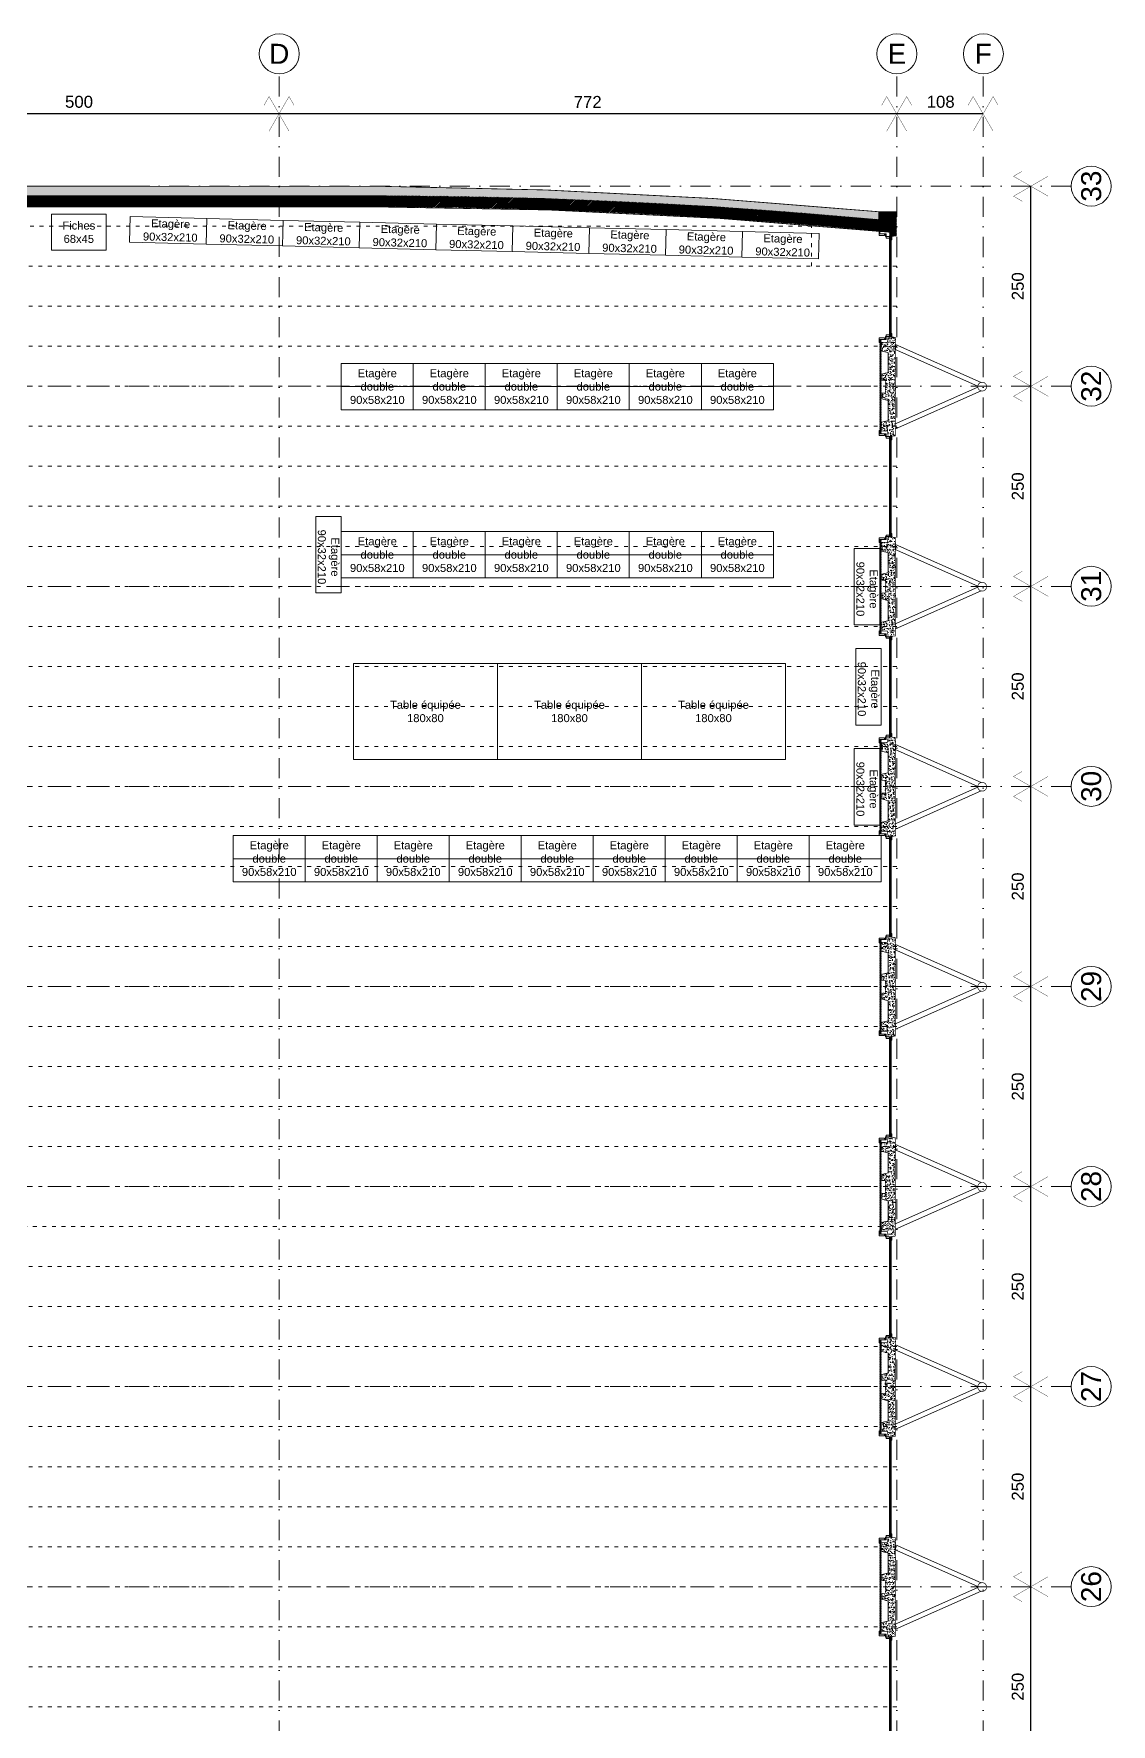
# Model space of a CAD drawing. Header units: millimetres. Extents: x 0 to 111176, y 95213 to 141729.
# Drawn here: x 56942 to 58288, y 130314 to 132427 of the extents above; entities that cross this region are included whole.
import ezdxf
from ezdxf.enums import TextEntityAlignment as Align

# ---------------------------------------------------------------- set-up
doc = ezdxf.new("R2010")
doc.units = ezdxf.units.MM
for name, pattern in [('ACAD_ISO03W100', [30, 12, -18]), ('CONTINU', [0]), ('TIRETPT2', [0.5, 0.25, -0.125, 0, -0.125])]:
    doc.linetypes.add(name, pattern=pattern)
doc.layers.get('Defpoints').update_dxf_attribs({"lineweight": 9})
doc.layers.add('CDP', color=7, linetype='Continuous', lineweight=9, true_color=0x364259)
doc.layers.add('STR_BOLLARD', color=7, linetype='Continuous', lineweight=9, true_color=0x1c1c1c)
for name, color, linetype, lineweight in [('MEN_Ext', 115, 'Continuous', 9), ('MOB', 37, 'Continuous', 9), ('STR_BOLLARD_Axes', 252, 'Continuous', 9), ('STR_BOLLARD_projeté', 251, 'Continuous', 9)]:
    doc.layers.add(name, color=color, linetype=linetype, lineweight=lineweight)
doc.styles.add('Arial', font='arial.ttf')
doc.styles.add('Arial-15', font='arial.ttf', dxfattribs={"height": 15})
doc.styles.add('Arial-20', font='arial.ttf', dxfattribs={"height": 20})
doc.dimstyles.new('Cote-15', dxfattribs={"dimtxt": 15, "dimasz": 15, "dimexe": 1.25, "dimexo": 0.625, "dimgap": 7.5, "dimtad": 1, "dimdec": 0, "dimrnd": 0.025, "dimtxsty": 'Arial-15', "dimblk": 'ARCHTICK', "dimcen": 2.5, "dimse1": 1, "dimse2": 1, "dimazin": 0, "dimtfac": 1, "dimtmove": 1, "dimatfit": 3, "dimfxl": 1, "dimarcsym": 0})

# ---------------------------------------------------------------- blocks, each defined once
blk = doc.blocks.new('Fenetres Ext')
for points in [[(14.09999999846332, 3.400000005214679), (14.09999999846332, 4.400000005214679), (18.09999999846332, 4.400000005214679), (18.09999999846332, 3.400000005214679)], [(14.09999999846332, 1.400000005214679), (139.0999999735504, 1.400000005214679), (139.0999999735504, 3.400000005214679), (14.09999999846332, 3.400000005214679), (14.09999999846332, 1.400000005214679)], [(14.09999999846332, -2.599999994785321), (16.09999999846332, -2.599999994785321), (16.09999999846332, 1.400000005214679), (14.09999999846332, 1.400000005214679)], [(139.0999999735504, 3.400000005214679), (139.0999999735504, 4.400000005214679), (135.0999999735504, 4.400000005214679), (135.0999999735504, 3.400000005214679)], [(139.0999999735504, -2.599999994785321), (137.0999999735504, -2.599999994785321), (137.0999999735504, 1.400000005214679), (139.0999999735504, 1.400000005214679)], [(6.599999998463318, -10.59999999478532), (10.59999999846332, -10.59999999478532), (10.59999999846332, -3.599999994785321), (11.59999999846332, -3.599999994785321), (11.59999999846332, -4.585936534454959), (12.59999999972251, -4.585936534454959), (12.59999999846332, -11.59999999478532), (6.599999998463318, -11.59999999478532)], [(10.59999999846332, -3.599999994785321), (14.09999999846332, -3.599999994785321), (14.09999999846332, -2.599999994785321), (10.59999999846332, -2.599999994785321), (10.59999999846332, -3.599999994785321)], [(142.5999999735504, -3.599999994785321), (139.0999999735504, -3.599999994785321), (139.0999999735504, -2.599999994785321), (142.5999999735504, -2.599999994785321), (142.5999999735504, -3.599999994785321)], [(146.5999999735504, -10.59999999478532), (142.5999999735504, -10.59999999478532), (142.5999999735504, -3.599999994785321), (141.5999999735504, -3.599999994785321), (141.5999999735504, -4.585936534454959), (140.5999999722912, -4.585936534454959), (140.5999999735504, -11.59999999478532), (146.5999999735504, -11.59999999478532)]]:
    blk.add_lwpolyline(points, close=True)
blk.add_lwpolyline([(14.09999999846332, 2.400000005214679), (139.0999999735504, 2.400000005214679)])
blk = doc.blocks.new('panneau+contreventement')
at = {"lineweight": 5}
h = blk.add_hatch(dxfattribs=at)
h.set_pattern_fill('AR-CONC', color=252, scale=0.04, angle=360, style=0)
h.set_pattern_definition([(49.99999999999994, (6.955815479159355e-08, 17.59999999470892), (7.287386759840159, -0.6375634215561317), [0.7619999999999998, -8.381999999999998]), (354.9999999999999, (6.955815479159355e-08, 17.59999999470892), (-1.409736856998765, 7.642273809561408), [0.6096, -6.7056233668]), (100.4514446999998, (0.6072803495580956, 17.54686985470835), (5.877649883614139, 7.004710076487798), [0.6476003520000001, -7.123609784]), (46.18419999999995, (6.955815479159355e-08, 19.63199999470817), (10.8431616356852, -1.681693117309098), [1.143, -12.573]), (96.63555760999995, (0.9035960695582617, 19.49185999470865), (9.49616536206013, 9.89704498390885), [0.9714009256, -10.6854243264]), (351.18415117, (6.955815479159355e-08, 19.63199999470817), (9.496165362599092, 9.897044983421296), [0.9143986827999999, -10.0583892768]), (20.99999999999999, (1.016000069557776, 19.12399999471018), (6.064575650765295, -4.090607927483512), [0.7619999999999999, -8.382]), (326, (1.016000069557776, 19.12399999471018), (2.472081133905891, 7.367518644892768), [0.6096, -6.7056]), (71.45144499999996, (1.521381373558143, 18.78311599870722), (8.53665677114865, 3.2769107554362), [0.647600352, -7.123597503999998]), (37.49999999999993, (6.955815479159355e-08, 17.59999999470892), (0.1235441300236765, 3.382201554926124), [0, -6.624319999999999, 0, -6.8072, 0, -6.731]), (7.499999999999964, (6.955815479159355e-08, 17.59999999470892), (2.672786500412234, 4.007222992724778), [0, -3.88112, 0, -6.47192, 0, -2.5654]), (327.4999999999998, (-2.265679930442275, 17.59999999470892), (5.423623806674856, -0.2291497597069439), [0, -2.54, 0, -7.9248, 0, -10.5156]), (317.4999999999999, (-3.281679930441896, 17.59999999470892), (5.925167255440723, 1.017059641333315), [0, -3.302, 0, -5.26288, 0, -7.4676])])
h.paths.add_polyline_path([(8.000000000007276, 16.62599197128293), (8.000000000007276, 12.62599197128293), (-8, 12.62599197128293), (-8, 16.62599197128293), (-15.27348650529757, 16.62599197128293), (-17.5, 9), (-42.54545454565005, 9), (-44.5, 17.59999999831052), (-55.5, 17.59999999831052), (-55.5, 10), (-62.5, 9), (-61.5, 0), (61.5, 0), (62.5, 9), (55.5, 10), (55.5, 17.59999999831052), (44.5, 17.59999999831052), (42.5, 9), (17.50000000000728, 9), (15.72651349470971, 16.62599197128293)])
at = {"layer": 'CDP'}
h = blk.add_hatch(dxfattribs=at)
h.set_pattern_fill('ANSI31', color=256, scale=5)
h.set_pattern_definition([(45, (0, 0), (-0.4419417382415922, 0.4419417382415922), [])])
h.paths.add_polyline_path([(-59, 17.59999999831052), (-59, 19.3999999983098), (58.99999999767169, 19.3999999983098), (58.99999999767169, 17.59999999831052)])
at = {"linetype": 'Continuous', "lineweight": 5, "const_width": 0.8799999952316284}
blk.add_lwpolyline([(8.000000000007276, 16.62599197128293), (8.000000000007276, 12.62599197128293), (-8, 12.62599197128293), (-8, 16.62599197128293), (-15.27348650529757, 16.62599197128293), (-17.5, 9), (-42.54545454565005, 9), (-44.5, 17.59999999831052), (-55.5, 17.59999999831052), (-55.5, 10), (-62.5, 9), (-61.5, 0), (61.5, 0), (62.5, 9), (55.5, 10), (55.5, 17.59999999831052), (44.5, 17.59999999831052), (42.5, 9), (17.50000000000728, 9), (15.72651349470971, 16.62599197128293)], close=True, dxfattribs=at)
for points in [[(-5.29915068641867, -107.0272467950708), (-52.79727948180198, 0.03446815508141299)], [(-0.5113040249361802, -103.0238181007117), (-46.75775930929467, 1.216600178464432)], [(0.5113040249361802, -103.0238181007117), (46.75775930929467, 1.216600178464432)], [(5.29915068641867, -107.0272467950708), (52.79727948180198, 0.03446815508141299)], [(52.79745963354026, 0), (46.20254036645974, 0)]]:
    blk.add_lwpolyline(points)
at = {"const_width": 0.8}
blk.add_lwpolyline([(4.886542232529791, -105.9757763550551, 128.1178204295244), (4.962955946750299, -106.1295426030811, 0.007805315424875689)], format="xyb", close=True, dxfattribs=at)
at = {"layer": 'CDP', "const_width": 0.2}
blk.add_lwpolyline([(-59, 17.59999999831052), (-59, 19.3999999983098), (58.99999999767169, 19.3999999983098), (58.99999999767169, 17.59999999831052), (-59, 17.59999999831052)], close=True, dxfattribs=at)
blk = doc.blocks.new('Pignon')
h = blk.add_hatch()
h.set_pattern_fill('ANSI31', color=252, scale=10)
h.set_pattern_definition([(45, (0, 0), (-0.8838834764831843, 0.8838834764831844), [])])
edge = h.paths.add_edge_path()
edge.add_arc((6713.68367833288, 648.0937936427963), 6784.142632293183, 180.0952500777031, 185.3816129100021, ccw=False)
edge.add_line((-70.44957941338726, 636.8156537741324), (-70.44957941338708, 1386.815653774132))
edge.add_arc((6576.145764537498, 1382.040750896481), 6646.597059091748, 174.5629839039005, 179.9588388157768, ccw=False)
edge.add_line((-40.5479746068886, 2011.815653774132), (-50.48353849775594, 2011.815653774132))
edge.add_line((-50.48353849775594, 2011.815653774132), (-50.48353849775594, 2033.815653774132))
edge.add_line((-50.48353849775594, 2033.815653774132), (-38.75141834801798, 2033.815653774132))
edge.add_line((-38.75141834801798, 2033.815653774132), (-20.48353849775594, 2033.815653774132))
edge.add_line((-20.48353849775594, 2033.815653774132), (-19.48353848487568, 2024.755756784341))
edge.add_line((-19.48353848487568, 2024.755756784341), (-24.93839252719044, 2024.755756784341))
edge.add_arc((6465.743834761339, 1383.888228224312), 6522.244012976042, 174.3610897732515, 179.9745975727592)
edge.add_line((-56.49953719377663, 1386.779904102824), (-56.4995371937768, 636.8156537741324))
edge.add_arc((6685.920367476094, 650.0967867853515), 6742.432985160663, 180.1128603521101, 185.5470909639901)
edge.add_line((-24.93839252719044, -1.65259961229367), (-19.48353843155564, -1.65259961742686))
edge.add_line((-19.48353843155564, -1.652599617426858), (-20.48353849775595, -10.18292125897551))
edge.add_line((-20.48353849775594, -10.18292125897551), (-40.04876508979578, -10.18292125897551))
edge.add_line((-40.04876508979578, -10.18292125897551), (-50.48353849775594, -10.18292125897551))
edge.add_line((-50.48353849775594, -10.18292125897551), (-50.48353849775594, 11.81707874102449))
edge.add_line((-50.48353849775594, 11.81707874102449), (-40.55522752258912, 11.81707874102358))
at = {"lineweight": 5}
h = blk.add_hatch(dxfattribs=at)
h.set_pattern_fill('AR-CONC', color=252, scale=0.8, angle=360, style=0)
h.set_pattern_definition([(49.99999999999999, (0, 0), (5.738081460806028, -0.5020170798607624), [0.6000000000000001, -6.600000000000001]), (355, (0, 0), (-1.110010668903999, 6.017537069600095), [0.48, -5.28]), (100.45144446, (0.478173448, -0.04183475200000012), (4.628070773816898, 5.515519927749035), [0.5099215359999999, -5.609136895999999]), (46.18420000000002, (3.91886975727153e-16, 1.6), (8.53793064537258, -1.324154246344614), [0.8999999999999999, -9.899999999999999]), (96.63563548999994, (0.7114939600000003, 1.489653544), (7.477295565393829, 7.792948806196402), [0.764882736, -8.413710079999998]), (351.1841639899999, (3.91886975727153e-16, 1.6), (7.477295560438187, 7.79294880215992), [0.7200000000000001, -7.920000008]), (21, (0.8000000000000004, 1.2), (4.775256416947693, -3.220951125322712), [0.6000000000000001, -6.600000000000001]), (326.0000000000001, (0.8000000000000004, 1.2), (1.946522655372655, 5.801200360374824), [0.48, -5.28]), (71.45144474000001, (1.197938032, 0.9315874079999997), (6.72177901383977, 2.580249222450829), [0.50992152, -5.609136895999999]), (37.50000000000004, (0, 0), (0.09727884253832601, 2.663150830650492), [0, -5.215999999999999, 0, -5.359999999999999, 0, -5.3]), (7.499999999999974, (0, 0), (2.10455629953719, 3.155293695058881), [0, -3.056, 0, -5.096, 0, -2.02]), (327.5, (-1.784, 4.369539779357756e-16), (4.270579489379272, -0.1804389738750391), [0, -2, 0, -6.24, 0, -8.28]), (317.5, (-2.584, 6.328974657993521e-16), (4.66548935473909, 0.8008398586585408), [0, -2.6, 0, -4.144, 0, -5.88])])
edge = h.paths.add_edge_path()
edge.add_arc((6514.570729589548, 643.1657927447177), 6585.023370820036, 180.05525207706, 185.4136591410671, ccw=False)
edge.add_line((-70.44957941338726, 636.8156537741324), (-70.44957941338708, 1386.815653774132))
edge.add_arc((6616.604850319538, 1380.105084346262), 6687.057796815635, 174.5793199602518, 179.9425027594255, ccw=False)
edge.add_line((-40.5479746068886, 2011.815653774132), (-50.48353849775594, 2011.815653774132))
edge.add_arc((7091.866723411993, 1332.980745925604), 7174.537204302169, 174.570709958592, 179.5700709511673)
edge.add_line((-82.46850005038141, 1386.815653774132), (-82.29857736689354, 636.8156537741324))
edge.add_arc((7157.214627704398, 692.0280776829677), 7239.723741839565, 180.4369599787104, 185.3911985980951)
edge.add_line((-50.48353849775594, 11.81707874102449), (-40.55522752259276, 11.81707874102358))
edge.add_line((-40.55522752259276, 11.81707874102358), (-41.080152220522, 21.89748511193011))
at = {"ltscale": 50, "const_width": 1}
blk.add_lwpolyline([(-40.55522752258912, 11.81707874102358, -0.0230702008294989), (-70.44957941338726, 636.8156537741324), (-70.44957941338726, 1386.815653774132, -0.02354820973225472), (-40.5479746068886, 2011.815653774132), (-50.48353849775594, 2011.815653774132), (-50.48353849775594, 2033.815653774132), (-38.75141834801798, 2033.815653774132), (-20.48353849775594, 2033.815653774132), (-19.48353848487568, 2024.755756784341), (-24.93839252719044, 2024.755756784341, 0.02449844776779151), (-56.49953719377663, 1386.779904102824), (-56.49953719377663, 636.8156537741324, 0.02371574882550749), (-24.93839252719044, -1.65259961229367), (-19.48353843155564, -1.652599617426858), (-20.48353849775594, -10.18292125897551), (-40.04876508979578, -10.18292125897551), (-50.48353849775594, -10.18292125897551), (-50.48353849775594, 11.81707874102449), (-40.55522752258912, 11.81707874102358)], format="xyb", close=True, dxfattribs=at)
at = {"const_width": 1}
blk.add_lwpolyline([(-41.080152220522, 21.89748511193011, -0.02338472269243292), (-70.44957941338726, 636.8156537741324), (-70.44957941338726, 1386.815653774132, -0.02340557217351407), (-40.5479746068886, 2011.815653774132), (-50.48353849775594, 2011.815653774132, 0.02181728809893834), (-82.46850005038141, 1386.815653774132), (-82.29857736689337, 636.8156537741324, 0.02162031173250202), (-50.48353849775594, 11.81707874102449), (-40.55522752259276, 11.81707874102358)], format="xyb", close=True, dxfattribs=at)
blk = doc.blocks.new('Fiches_68x45')
blk.add_lwpolyline([(0, 0), (68, 0), (68, 45), (0, 45)], close=True)
at = {"insert": (34, 22.5), "char_height": 10, "attachment_point": 5, "style": 'Arial'}
blk.add_mtext_dynamic_manual_height_columns('Fiches\\P68x45', width=234.8605922671994, gutter_width=18352.47833725253, heights=[0], dxfattribs=at)
blk = doc.blocks.new('etagere_90x32x210')
blk.add_lwpolyline([(8152.713136723027, -18318.44006590589), (8248.413136723027, -18318.44006590589), (8248.413136723027, -18286.44006590589), (8152.713136723027, -18286.44006590589)], close=True)
at = {"insert": (8203.413136723027, -18302.50090849286), "char_height": 10, "attachment_point": 5, "style": 'Arial'}
blk.add_mtext_dynamic_manual_height_columns('Etagère\\P90x32x210', width=234.8605922671994, gutter_width=18352.47833725253, heights=[0], dxfattribs=at)
blk = doc.blocks.new('etagere_90x58x210')
blk.add_lwpolyline([(0, 90), (58, 90), (58, 0), (0, 0), (0, 90)], close=True)
blk.add_lwpolyline([(29, 90), (29, 0)])
at = {"insert": (29, 45), "char_height": 10, "attachment_point": 5, "rotation": 270, "style": 'Arial'}
blk.add_mtext_dynamic_manual_height_columns('Etagère \\Pdouble\\P90x58x210', width=234.8605922671994, gutter_width=18352.47833725253, heights=[0], dxfattribs=at)
blk = doc.blocks.new('table-equipe-160x180')
blk.add_lwpolyline([(0, 0), (120, 0), (120, -180), (0, -180)], close=True)
at = {"insert": (60, -90), "char_height": 10, "attachment_point": 5, "rotation": 270, "style": 'Arial'}
blk.add_mtext_dynamic_manual_height_columns('Table équipée\\P180x80', width=234.8605922671994, gutter_width=18352.47833725253, heights=[0], dxfattribs=at)
blk = doc.blocks.new('Axe-construction')
at = {"const_width": 0.4}
for points in [[(-18.71420953128381, 10.80465391055782), (-12.47613968752262, 21.60930782111564), (12.47613968752262, -21.60930782111564)], [(18.71420953128381, 10.80465391055782), (12.47613968752262, 21.60930782111564), (-12.47613968752262, -21.60930782111564)]]:
    blk.add_lwpolyline(points, dxfattribs=at)
blk = doc.blocks.new('n°-axe')
at = {"layer": 'STR_BOLLARD_Axes', "linetype": 'CONTINU', "ltscale": 60}
blk.add_circle((0, -25), 25, dxfattribs=at)
at = {"layer": 'STR_BOLLARD_Axes', "style": 'Arial-20'}
blk.add_attdef('AXE', text='', height=25, dxfattribs=at).set_placement((0, -25), align=Align.MIDDLE_CENTER)
blk = doc.blocks.new('*D399')
at = {"layer": 'Defpoints', "color": 0, "transparency": 16777216}
for p in [(56748.33900523659, 132326.5333138868), (56748.33900523659, 132326.5333140728), (57248.33900529367, 132326.5333139126)]:
    blk.add_point(p, dxfattribs=at)
at = {"layer": 'STR_BOLLARD_Axes', "color": 0, "lineweight": -2, "transparency": 16777216}
blk.add_line((57248.33900529367, 132326.5333140986), (56748.33900523659, 132326.5333140728), dxfattribs=at)
at = {"layer": 'STR_BOLLARD_Axes', "color": 0, "lineweight": 5, "transparency": 16777216, "insert": (56998.33900526474, 132341.5210396754), "char_height": 15, "attachment_point": 5, "rotation": 2.951554744398143e-09, "style": 'Arial-15'}
blk.add_mtext('500', dxfattribs=at)
blk = doc.blocks.new('_None')
blk = doc.blocks.new('*D400')
at = {"layer": 'Defpoints', "color": 0, "transparency": 16777216}
for p in [(57248.33900525147, 132326.5333138395), (57248.33900525147, 132326.5333139126), (58020.33258623618, 132326.5333137664)]:
    blk.add_point(p, dxfattribs=at)
at = {"layer": 'STR_BOLLARD_Axes', "color": 0, "lineweight": -2, "transparency": 16777216}
blk.add_line((58020.33258623618, 132326.5333138395), (57248.33900525147, 132326.5333139126), dxfattribs=at)
at = {"layer": 'STR_BOLLARD_Axes', "color": 0, "lineweight": 5, "transparency": 16777216, "insert": (57634.0684027992, 132341.393140583), "char_height": 15, "attachment_point": 5, "rotation": 359.999999994574, "style": 'Arial-15'}
blk.add_mtext('772', dxfattribs=at)
blk = doc.blocks.new('*D401')
at = {"layer": 'Defpoints', "color": 0, "transparency": 16777216}
for p in [(58020.33267242068, 132326.5333140407), (58020.33267242068, 132326.5333140772), (58128.33275874243, 132326.5333140041)]:
    blk.add_point(p, dxfattribs=at)
at = {"layer": 'STR_BOLLARD_Axes', "color": 0, "lineweight": -2, "transparency": 16777216}
blk.add_line((58128.33275874243, 132326.5333140407), (58020.33267242068, 132326.5333140772), dxfattribs=at)
at = {"layer": 'STR_BOLLARD_Axes', "color": 0, "lineweight": 5, "transparency": 16777216, "insert": (58075.2715335979, 132341.5435797643), "char_height": 15, "attachment_point": 5, "rotation": 359.99999998060724, "style": 'Arial-15'}
blk.add_mtext('108', dxfattribs=at)
blk = doc.blocks.new('*D402')
at = {"layer": 'Defpoints', "color": 0, "transparency": 16777216}
for p in [(58187.9533459831, 132236.0798748448), (58187.95460798755, 132236.0798748301), (58187.95168651392, 131986.0798748902)]:
    blk.add_point(p, dxfattribs=at)
at = {"layer": 'STR_BOLLARD_Axes', "color": 0, "lineweight": -2, "transparency": 16777216}
blk.add_line((58187.95042450947, 131986.0798749049), (58187.9533459831, 132236.0798748448), dxfattribs=at)
at = {"layer": 'STR_BOLLARD_Axes', "color": 0, "lineweight": 5, "transparency": 16777216, "insert": (58171.72915182958, 132111.0799643724), "char_height": 15, "attachment_point": 5, "rotation": 89.99933044756455, "style": 'Arial-15'}
blk.add_mtext('250', dxfattribs=at)
blk = doc.blocks.new('*D403')
at = {"layer": 'Defpoints', "color": 0, "transparency": 16777216}
for p in [(58187.94820260472, 131986.0798749506), (58187.94946460926, 131986.0798749359), (58187.94654313563, 131736.079874996)]:
    blk.add_point(p, dxfattribs=at)
at = {"layer": 'STR_BOLLARD_Axes', "color": 0, "lineweight": -2, "transparency": 16777216}
blk.add_line((58187.94528113108, 131736.0798750107), (58187.94820260472, 131986.0798749506), dxfattribs=at)
at = {"layer": 'STR_BOLLARD_Axes', "color": 0, "lineweight": 5, "transparency": 16777216, "insert": (58171.72400845131, 131861.0799644782), "char_height": 15, "attachment_point": 5, "rotation": 89.99933044756288, "style": 'Arial-15'}
blk.add_mtext('250', dxfattribs=at)
blk = doc.blocks.new('*D404')
at = {"layer": 'Defpoints', "color": 0, "transparency": 16777216}
for p in [(58187.94305922658, 131736.0798750565), (58187.94432123101, 131736.0798750418), (58187.94139975739, 131486.0798751019)]:
    blk.add_point(p, dxfattribs=at)
at = {"layer": 'STR_BOLLARD_Axes', "color": 0, "lineweight": -2, "transparency": 16777216}
blk.add_line((58187.94013775295, 131486.0798751166), (58187.94305922658, 131736.0798750565), dxfattribs=at)
at = {"layer": 'STR_BOLLARD_Axes', "color": 0, "lineweight": 5, "transparency": 16777216, "insert": (58171.71886507305, 131611.0799645841), "char_height": 15, "attachment_point": 5, "rotation": 89.99933044756455, "style": 'Arial-15'}
blk.add_mtext('250', dxfattribs=at)
blk = doc.blocks.new('*D405')
at = {"layer": 'Defpoints', "color": 0, "transparency": 16777216}
for p in [(58187.93791584828, 131486.0798751623), (58187.93917785275, 131486.0798751476), (58187.93625637912, 131236.0798752077)]:
    blk.add_point(p, dxfattribs=at)
at = {"layer": 'STR_BOLLARD_Axes', "color": 0, "lineweight": -2, "transparency": 16777216}
blk.add_line((58187.93499437466, 131236.0798752225), (58187.93791584828, 131486.0798751623), dxfattribs=at)
at = {"layer": 'STR_BOLLARD_Axes', "color": 0, "lineweight": 5, "transparency": 16777216, "insert": (58171.71372169477, 131361.0799646899), "char_height": 15, "attachment_point": 5, "rotation": 89.99933044756455, "style": 'Arial-15'}
blk.add_mtext('250', dxfattribs=at)
blk = doc.blocks.new('*D406')
at = {"layer": 'Defpoints', "color": 0, "transparency": 16777216}
for p in [(58187.93277247004, 131236.0798752681), (58187.93403447449, 131236.0798752534), (58187.93111300086, 130986.0798753135)]:
    blk.add_point(p, dxfattribs=at)
at = {"layer": 'STR_BOLLARD_Axes', "color": 0, "lineweight": -2, "transparency": 16777216}
blk.add_line((58187.92985099641, 130986.0798753282), (58187.93277247004, 131236.0798752681), dxfattribs=at)
at = {"layer": 'STR_BOLLARD_Axes', "color": 0, "lineweight": 5, "transparency": 16777216, "insert": (58171.70857831652, 131111.0799647957), "char_height": 15, "attachment_point": 5, "rotation": 89.99933044756455, "style": 'Arial-15'}
blk.add_mtext('250', dxfattribs=at)
blk = doc.blocks.new('*D407')
at = {"layer": 'Defpoints', "color": 0, "transparency": 16777216}
for p in [(58187.92762909178, 130986.079875374), (58187.92889109622, 130986.0798753592), (58187.92596962259, 130736.0798754193)]:
    blk.add_point(p, dxfattribs=at)
at = {"layer": 'STR_BOLLARD_Axes', "color": 0, "lineweight": -2, "transparency": 16777216}
blk.add_line((58187.92470761815, 130736.0798754341), (58187.92762909178, 130986.079875374), dxfattribs=at)
at = {"layer": 'STR_BOLLARD_Axes', "color": 0, "lineweight": 5, "transparency": 16777216, "insert": (58171.70343493827, 130861.0799649015), "char_height": 15, "attachment_point": 5, "rotation": 89.99933044756455, "style": 'Arial-15'}
blk.add_mtext('250', dxfattribs=at)
blk = doc.blocks.new('*D408')
at = {"layer": 'Defpoints', "color": 0, "transparency": 16777216}
for p in [(58187.92248571348, 130736.0798754798), (58187.92374771796, 130736.079875465), (58187.92082624433, 130486.0798755251)]:
    blk.add_point(p, dxfattribs=at)
at = {"layer": 'STR_BOLLARD_Axes', "color": 0, "lineweight": -2, "transparency": 16777216}
blk.add_line((58187.91956423986, 130486.0798755399), (58187.92248571348, 130736.0798754798), dxfattribs=at)
at = {"layer": 'STR_BOLLARD_Axes', "color": 0, "lineweight": 5, "transparency": 16777216, "insert": (58171.69829156, 130611.0799650074), "char_height": 15, "attachment_point": 5, "rotation": 89.99933044756455, "style": 'Arial-15'}
blk.add_mtext('250', dxfattribs=at)
blk = doc.blocks.new('*D409')
at = {"layer": 'Defpoints', "color": 0, "transparency": 16777216}
for p in [(58187.91734233509, 130486.0798755855), (58187.91860433966, 130486.0798755708), (58187.91568286603, 130236.0798756309)]:
    blk.add_point(p, dxfattribs=at)
at = {"layer": 'STR_BOLLARD_Axes', "color": 0, "lineweight": -2, "transparency": 16777216}
blk.add_line((58187.91442086146, 130236.0798756456), (58187.91734233509, 130486.0798755855), dxfattribs=at)
at = {"layer": 'STR_BOLLARD_Axes', "color": 0, "lineweight": 5, "transparency": 16777216, "insert": (58171.69314818172, 130361.0799651132), "char_height": 15, "attachment_point": 5, "rotation": 89.99933044756288, "style": 'Arial-15'}
blk.add_mtext('250', dxfattribs=at)

msp = doc.modelspace()

# ---------------------------------------------------------------- linework, layer by layer
at = {"layer": 'STR_BOLLARD_Axes', "linetype": 'TIRETPT2', "ltscale": 100}
for points in [[(57248.33900496211, 124131.6567895777), (57248.33900496211, 132376.5297849038)], [(58020.34256361274, 124131.6392156336), (58020.33896407661, 132376.5297849038)], [(58128.34256361273, 124131.639262784), (58128.33896407663, 132376.5297849038)], [(58238.3618036903, 132236.078837777), (55818.48993127789, 132236.1286230426)], [(58238.3618036903, 131986.078837777), (55818.48993127789, 131986.1286230426)], [(58238.35666031203, 131736.0788378828), (55818.48478789962, 131736.1286231484)], [(58238.35151693376, 131486.0788379886), (55818.47964452136, 131486.1286232542)], [(58238.3463735555, 131236.0788380944), (55818.47450114309, 131236.12862336)], [(58238.34123017723, 130986.0788382003), (55818.46935776483, 130986.1286234659)], [(58238.33608679897, 130736.0788383061), (55818.46421438656, 130736.1286235717)], [(58238.3309434207, 130486.0788384119), (55818.45907100829, 130486.1286236775)]]:
    msp.add_lwpolyline(points, dxfattribs=at)
at = {"layer": 'STR_BOLLARD_projeté', "color": 252, "linetype": 'ACAD_ISO03W100', "lineweight": 5, "ltscale": 0.4}
for points in [[(57913.94607092896, 132186.0870060277), (56082.73193899525, 132186.0870060277)], [(57913.94607092896, 132136.0870060277), (57913.94607092896, 132186.0870060277)], [(58020.34256361274, 132136.0870060277), (55976.34094967509, 132136.0870060277)], [(58020.34256361274, 132086.0870060277), (55976.34094967509, 132086.0870060277)], [(58020.34256361274, 132036.0870060277), (55976.34094967509, 132036.0870060277)], [(58020.34256361274, 131986.0870060277), (55976.34094967509, 131986.0870060277)], [(58020.34256361274, 131936.0870060277), (55976.34094967509, 131936.0870060277)], [(58020.34256361274, 131886.0870060277), (55976.34094967509, 131886.0870060277)], [(58020.34256361274, 131836.0870060277), (55976.34094967509, 131836.0870060277)], [(58020.34256361274, 131786.0870060277), (55976.34094967509, 131786.0870060277)], [(58020.34256361274, 131736.0870060277), (55976.34094967509, 131736.0870060277)], [(58020.34256361274, 131686.0870060277), (55976.34094967509, 131686.0870060277)], [(58020.34256361274, 131636.0870060277), (55976.34094967509, 131636.0870060277)], [(58020.34256361274, 131586.0870060277), (55976.34094967509, 131586.0870060277)], [(58020.34256361274, 131536.0870060277), (55976.34094967509, 131536.0870060277)], [(58020.34256361274, 131486.0870060277), (55976.34094967509, 131486.0870060277)], [(58020.34256361274, 131436.0870060277), (55976.34094967509, 131436.0870060277)], [(58020.34256361274, 131386.0870060277), (55976.34094967509, 131386.0870060277)], [(58020.34256361274, 131336.0870060277), (55994.44619087481, 131336.0870060277)], [(58020.34256361274, 131286.0870060277), (55994.44619087481, 131286.0870060277)], [(58020.34256361274, 131236.0870060277), (55994.44619087481, 131236.0870060277)], [(58020.34256361274, 131186.0870060277), (55994.44619087481, 131186.0870060277)], [(58020.34256361274, 131136.0870060277), (55994.44619087481, 131136.0870060277)], [(58020.34256361274, 131086.0870060277), (55994.44619087481, 131086.0870060277)], [(58020.34256361274, 131036.0870060277), (55994.44619087481, 131036.0870060277)], [(58020.34256361274, 130986.0870060277), (55994.44619087481, 130986.0870060277)], [(58001.43518491864, 130936.0870060277), (55976.34094967509, 130936.0870060277)], [(58020.34256361274, 130886.0870060277), (55976.34094967509, 130886.0870060277)], [(58020.34256361274, 130836.0870060277), (55976.34094967509, 130836.0870060277)], [(58020.34256361274, 130786.0870060277), (55976.34094967509, 130786.0870060277)], [(58020.34256361274, 130736.0870060277), (55976.34094967509, 130736.0870060277)], [(58020.34256361274, 130686.0870060277), (55976.34094967509, 130686.0870060277)], [(58020.34256361274, 130636.0870060277), (55976.34094967509, 130636.0870060277)], [(58020.34256361274, 130586.0870060277), (55976.34094967509, 130586.0870060277)], [(58020.34256361274, 130536.0870060277), (55976.34094967509, 130536.0870060277)], [(58020.34256361274, 130486.0870060277), (55976.34094967509, 130486.0870060277)], [(58020.34256361274, 130436.0870060277), (55976.34094967509, 130436.0870060277)], [(58020.34256361274, 130386.0870060277), (55976.34094967509, 130386.0870060277)], [(58020.34256361274, 130336.0870060277), (55976.34094967509, 130336.0870060277)]]:
    msp.add_lwpolyline(points, dxfattribs=at)

# ---------------------------------------------------------------- block references
at = {"layer": 'MEN_Ext', "rotation": 270}
for p in [(58009.86342549208, 132187.286536014), (58009.863425488, 131937.2865360419), (58009.86342548684, 131687.2865517276), (58009.86342548567, 131437.2865674132), (58009.86342548451, 131187.2865830989), (58009.86342548497, 130937.2865987771), (58009.86342548428, 130687.2866144627), (58009.86342548346, 130437.2866301485)]:
    msp.add_blockref('Fenetres Ext', p, dxfattribs=at)
at = {"layer": 'MOB'}
msp.add_blockref('Fiches_68x45', (56964.08332208585, 132156.0427443739), dxfattribs=at)
for name, p, rotation in [('etagere_90x32x210', (49356.09961722128, 150677.1382347876), 358.6083384530614), ('etagere_90x32x210', (49451.77138906062, 150674.8139987577), 358.6083384530614), ('etagere_90x32x210', (49547.44316089995, 150672.4897627279), 358.6083384530614), ('etagere_90x32x210', (49643.11493273929, 150670.1655266981), 358.6083384530614), ('etagere_90x32x210', (49738.78670457863, 150667.8412906682), 358.6083384530614), ('etagere_90x32x210', (49834.45847641683, 150665.5170546379), 358.6083384530649), ('etagere_90x32x210', (49930.13024825729, 150663.1928186085), 358.6083384530614), ('etagere_90x32x210', (50025.80202009663, 150660.8685825787), 358.6083384530614), ('etagere_90x32x210', (50121.47379193596, 150658.5443465488), 358.6083384530614), ('etagere_90x58x210', (57416.14423568015, 131956.6870058582), 90), ('etagere_90x58x210', (57506.14423568015, 131956.6870058582), 90), ('etagere_90x58x210', (57596.14423568015, 131956.6870058582), 90), ('etagere_90x58x210', (57686.14423568015, 131956.6870058582), 90), ('etagere_90x58x210', (57776.14423568015, 131956.6870058582), 90), ('etagere_90x58x210', (57866.14423568015, 131956.6870058582), 90), ('etagere_90x32x210', (75612.58430158626, 139976.2501425807), 269.9999999999984), ('etagere_90x58x210', (57416.14423568015, 131746.6870058582), 90), ('etagere_90x58x210', (57506.14423568015, 131746.6870058582), 90), ('etagere_90x58x210', (57596.14423568015, 131746.6870058582), 90), ('etagere_90x58x210', (57686.14423568015, 131746.6870058582), 90), ('etagere_90x58x210', (57776.14423568015, 131746.6870058582), 90), ('etagere_90x58x210', (57866.14423568015, 131746.6870058582), 90), ('etagere_90x32x210', (76285.70349137107, 139936.2501426087), 269.9999999999984), ('etagere_90x32x210', (76287.50349138796, 139811.249688451), 269.9999999999984), ('table-equipe-160x180', (57341.2634254533, 131519.6870058582), 90), ('table-equipe-160x180', (57521.26342545854, 131519.6870058582), 90), ('table-equipe-160x180', (57701.26342546377, 131519.6870058582), 90), ('etagere_90x32x210', (76285.7034913699, 139686.2501426336), 269.9999999999984), ('etagere_90x58x210', (57281.0634254802, 131366.820683057), 90), ('etagere_90x58x210', (57371.0634254802, 131366.820683057), 90), ('etagere_90x58x210', (57461.0634254802, 131366.820683057), 90), ('etagere_90x58x210', (57551.0634254802, 131366.820683057), 90), ('etagere_90x58x210', (57641.0634254802, 131366.820683057), 90), ('etagere_90x58x210', (57731.0634254802, 131366.820683057), 90), ('etagere_90x58x210', (57821.0634254802, 131366.820683057), 90), ('etagere_90x58x210', (57911.0634254802, 131366.820683057), 90), ('etagere_90x58x210', (58001.0634254802, 131366.820683057), 90)]:
    msp.add_blockref(name, p, dxfattribs=dict(at, rotation=rotation))
at = {"layer": 'STR_BOLLARD', "xscale": -1, "rotation": 90}
msp.add_blockref('Pignon', (58009.78291380946, 132153.7034673326), dxfattribs=at)
at = {"layer": 'STR_BOLLARD', "rotation": 90}
for p in [(58018.66342546733, 131985.6870058582), (58018.66342546325, 131735.6870058862), (58018.66342546209, 131485.6870059111), (58018.66342546279, 131235.6870059382), (58018.6634254707, 130985.6870059557), (58018.66342546954, 130735.6870059806), (58018.66342546837, 130485.6870060055)]:
    msp.add_blockref('panneau+contreventement', p, dxfattribs=at)
at = {"layer": 'STR_BOLLARD_Axes'}
for p, rotation, values in [((57248.6027727438, 132426.5311769016), 0.0001064778090282223, {'AXE': 'D'}), ((58020.60273185831, 132426.5311769015), 0.0001064778090282223, {'AXE': 'E'}), ((58128.60273185832, 132426.5311769015), 0.0001064778090282223, {'AXE': 'F'}), ((58238.3617493365, 132236.1314860891), 90.11948235443874, {'AXE': '33'}), ((58238.3617493365, 131986.1314860891), 90.11948235443874, {'AXE': '32'}), ((58238.35660595824, 131736.1314861949), 90.11948235443874, {'AXE': '31'}), ((58238.35146257997, 131486.1314863007), 90.11948235443874, {'AXE': '30'}), ((58238.34631920171, 131236.1314864065), 90.11948235443874, {'AXE': '29'}), ((58238.34117582344, 130986.1314865124), 90.11948235443874, {'AXE': '28'}), ((58238.33603244517, 130736.1314866182), 90.11948235443874, {'AXE': '27'}), ((58238.33088906691, 130486.131486724), 90.11948235443874, {'AXE': '26'})]:
    msp.add_blockref('n°-axe', p, dxfattribs=dict(at, rotation=rotation)).add_auto_attribs(values)
at = {"layer": 'STR_BOLLARD_Axes', "linetype": 'CONTINU', "ltscale": 60}
for p in [(57248.33900478265, 132326.5333130275), (58020.3261863892, 132326.5327587029), (58128.32653140169, 132326.5327119548)]:
    msp.add_blockref('Axe-construction', p, dxfattribs=at)
at = {"layer": 'STR_BOLLARD_Axes', "linetype": 'CONTINU', "ltscale": 60, "rotation": 90.11937587662973}
for p in [(58187.95460802408, 132236.0798748301), (58187.95042450939, 131986.0798749049), (58187.94528113113, 131736.0798750108), (58187.94013775286, 131486.0798751166), (58187.93499437459, 131236.0798752224), (58187.92985099633, 130986.0798753282), (58187.92470761806, 130736.079875434), (58187.9195642398, 130486.0798755398)]:
    msp.add_blockref('Axe-construction', p, dxfattribs=at)

# ---------------------------------------------------------------- dimensions: what is measured, and where the dimension line sits
at = {"layer": 'STR_BOLLARD_Axes', "lineweight": 5}
for base, p1, p2, angle, picture, middle in [((56748.33900523659, 132326.5333140728), (57248.33900529367, 132326.5333139126), (56748.33900523659, 132326.5333138868), 180.0000000029582, '*D399', (56998.33900526514, 132333.8624448596)), ((57248.33900525147, 132326.5333139126), (58020.33258623618, 132326.5333137664), (57248.33900525147, 132326.5333138395), 179.9999999945762, '*D400', (57634.06840279848, 132333.8624448122)), ((58020.33267242068, 132326.5333140772), (58128.33275874243, 132326.5333140041), (58020.33267242068, 132326.5333140407), 179.99999998059187, '*D401', (58075.27153359531, 132333.8849849485)), ((58187.9533459831, 132236.0798748448), (58187.95168651391, 131986.0798748902), (58187.95460798754, 132236.0798748301), 89.99933044756288, '*D402', (58179.38774664488, 132111.0798748749)), ((58187.94820260472, 131986.0798749506), (58187.94654313564, 131736.079874996), (58187.94946460927, 131986.0798749359), 89.99933044756288, '*D403', (58179.38260326661, 131861.0798749807)), ((58187.94305922658, 131736.0798750565), (58187.94139975737, 131486.0798751018), (58187.944321231, 131736.0798750417), 89.99933044756455, '*D404', (58179.37745988835, 131611.0798750865)), ((58187.93791584828, 131486.0798751623), (58187.93625637911, 131236.0798752077), (58187.93917785274, 131486.0798751475), 89.99933044756288, '*D405', (58179.37231651007, 131361.0798751923)), ((58187.93277247004, 131236.0798752681), (58187.93111300084, 130986.0798753135), (58187.93403447447, 131236.0798752533), 89.99933044756455, '*D406', (58179.36717313183, 131111.0798752981)), ((58187.92762909178, 130986.079875374), (58187.92596962258, 130736.0798754193), (58187.92889109621, 130986.0798753592), 89.99933044756288, '*D407', (58179.36202975358, 130861.079875404)), ((58187.92248571348, 130736.0798754798), (58187.92082624431, 130486.0798755251), (58187.92374771794, 130736.079875465), 89.99933044756455, '*D408', (58179.35688637531, 130611.0798755098)), ((58187.91734233509, 130486.0798755855), (58187.91568286604, 130236.0798756309), (58187.91860433968, 130486.0798755708), 89.99933044756288, '*D409', (58179.35174299702, 130361.0798756157))]:
    dim = msp.add_linear_dim(base=base, p1=p1, p2=p2, angle=angle, dimstyle='Cote-15', override={"dimgap": 0, "dimblk1": 'None', "dimblk2": 'None', "dimsah": 1}, dxfattribs=at)
    dim.commit()
    dim.dimension.update_dxf_attribs({"geometry": picture, "text_midpoint": middle, "dimtype": 161})

doc.saveas('drawing.dxf')
